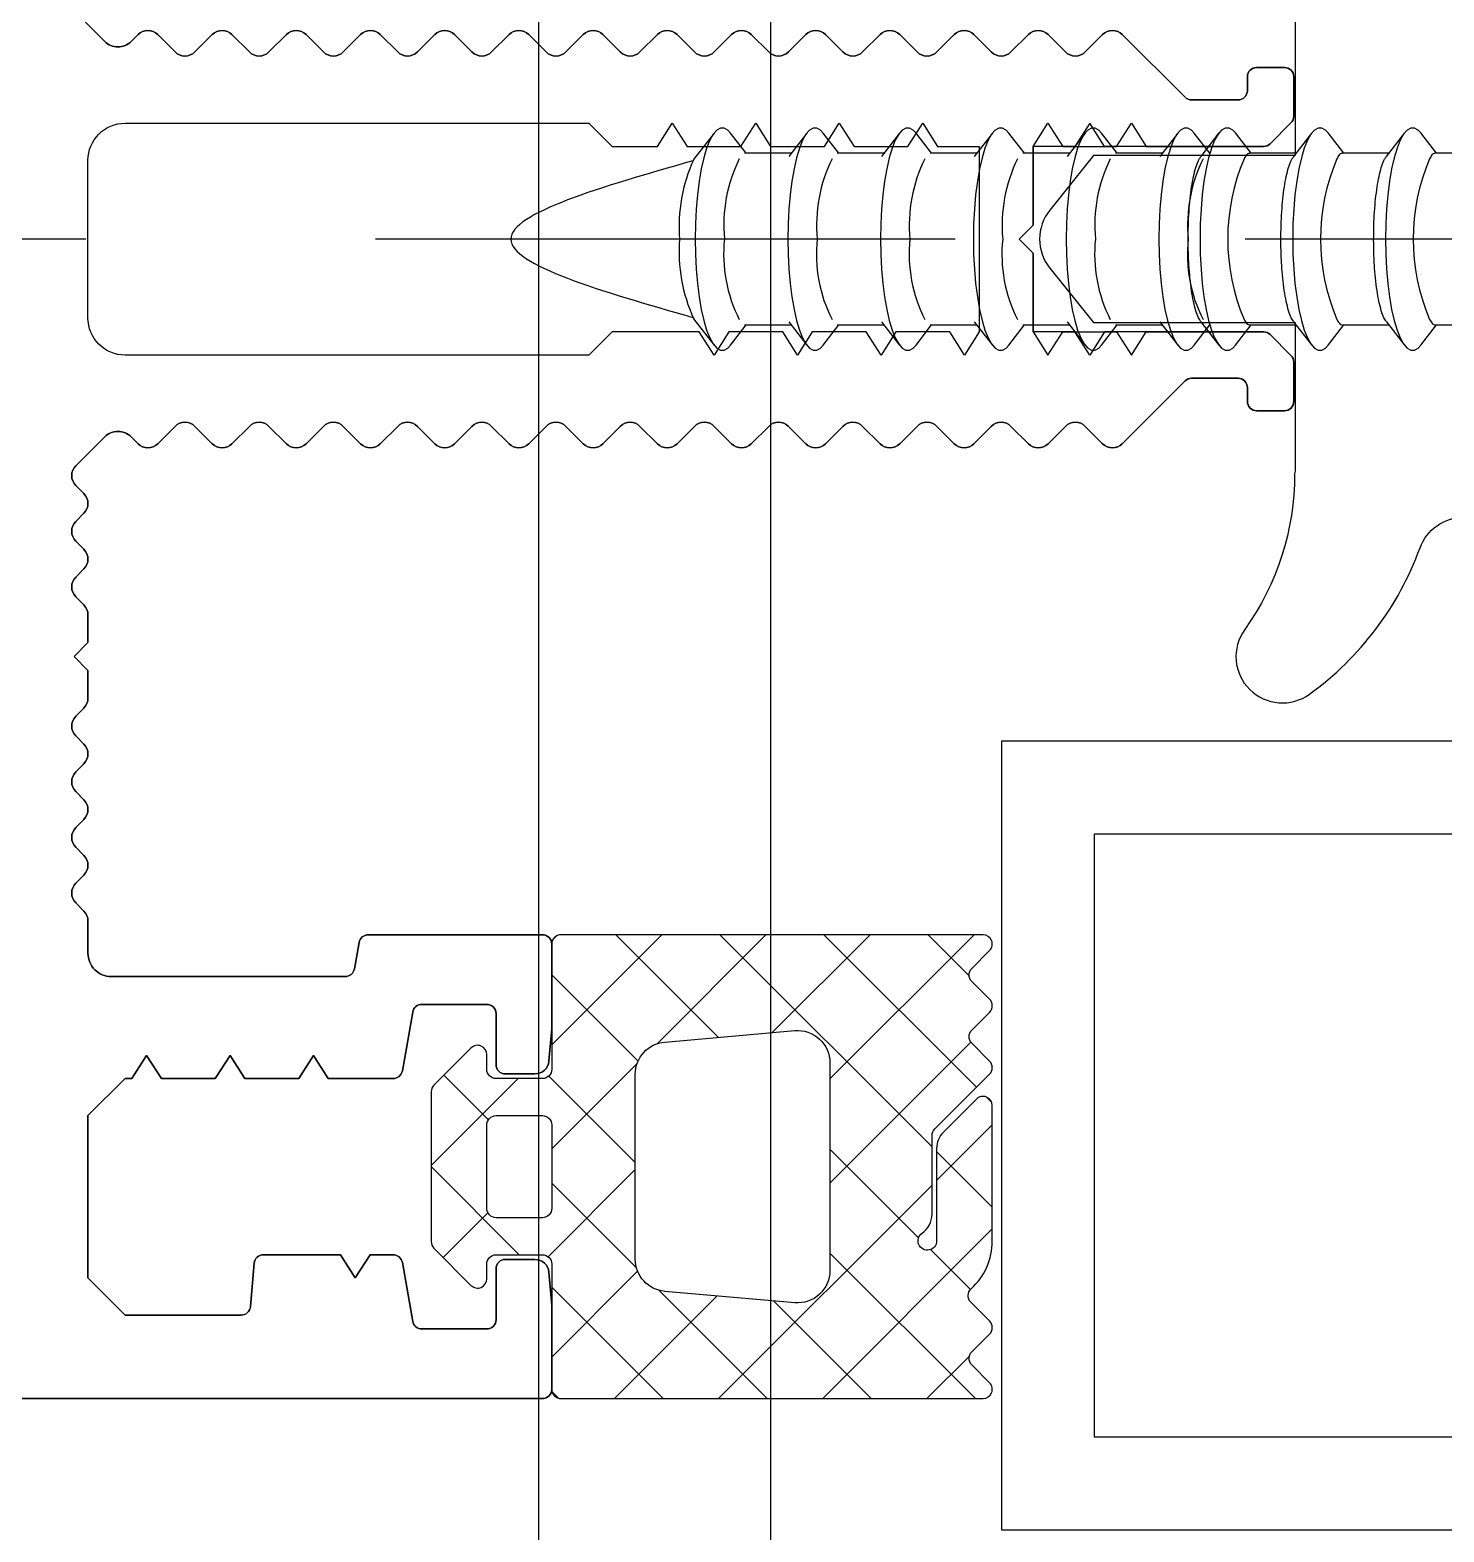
# Model space of a CAD drawing. Header units: inches. Extents: x 21 to 32698, y 13 to 3712.
# Drawn here: x 18845.618 to 18848.667, y 1665.038 to 1668.277 of the extents above; entities that cross this region are included whole.
import ezdxf

# ---------------------------------------------------------------- set-up
doc = ezdxf.new("R2010")
doc.units = ezdxf.units.IN
doc.header["$MEASUREMENT"] = 0
doc.set_wipeout_variables(frame=1)
doc.linetypes.add('1+1 dbx a2$0$374_BLD_A1_BLOK_2$0$HIDDEN', pattern=[0.375, 0.25, -0.125])
for name, color, linetype, lineweight in [('Z_MİM_-KM-GLAZ', 8, 'Continuous', 25), ('Z_MİM_-KM-PAINT', 8, 'Continuous', 25), ('Z_MİM_-KM-WALL-PLASTER', 8, 'Continuous', 25), ('Z_MİM_78-köpük', 8, 'Continuous', 25), ('Z_MİM_ALUMINIUM', 8, 'Continuous', 25), ('Z_MİM_fitiller_k', 8, 'Continuous', 25), ('Z_MİM_TR', 8, 'Continuous', 25)]:
    doc.layers.add(name, color=color, linetype=linetype, lineweight=lineweight)

# ---------------------------------------------------------------- blocks, each defined once
blk = doc.blocks.new('D09056')
at = {"layer": 'Z_MİM_78-köpük'}
blk.add_lwpolyline([(6, -9.143, -0.314914), (6.657, -8.204, 0.149332), (9.81, -5.822, 0.850698), (8.418, -4.422, -0.156616), (5.062, -5.5), (5, -5.5), (5, -5.509), (1.8, -5.509), (1.8, -1.16), (0.625, -0.219, 0.351086), (-0.625, -0.219), (-1.8, -1.16), (-1.8, -5.509), (-5, -5.509), (-5.062, -5.5, -0.156616), (-8.418, -4.422, 0.850698), (-9.81, -5.822, 0.149332), (-6.657, -8.204, -0.314914), (-6, -9.143), (-6, -25.073, -0.555494), (-7.442, -25.97, -0.047351), (-8.397, -25.381, 0.866334), (-9.803, -26.775, 0.237484), (-4.371, -29.509), (4.371, -29.509, 0.237484), (9.803, -26.775, 0.866334), (8.397, -25.381, -0.047351), (7.442, -25.97, -0.555494), (6, -25.073)], format="xyb", close=True, dxfattribs=at)
blk = doc.blocks.new('32323')
at = {"linetype": 'Continuous'}
for p, q in [((-1.384, -3.731), (-1.956, -4.172)), ((2.62, -4.172), (2.048, -3.731)), ((-1.956, -4.526), (-1.518, -4.863)), ((2.182, -4.863), (2.62, -4.526)), ((-1.518, -4.829), (-1.518, -5.835)), ((2.182, -5.835), (2.182, -4.829)), ((-1.451, -5.783), (-1.956, -6.172)), ((2.62, -6.172), (2.115, -5.783)), ((-1.956, -6.526), (-1.518, -6.863)), ((2.182, -6.863), (2.62, -6.526)), ((-1.518, -6.829), (-1.518, -7.835)), ((2.182, -7.835), (2.182, -6.829)), ((-1.451, -7.783), (-1.956, -8.172)), ((2.62, -8.172), (2.115, -7.783)), ((-1.956, -8.526), (-1.518, -8.863)), ((2.182, -8.863), (2.62, -8.526)), ((-1.518, -8.829), (-1.518, -9.835)), ((2.182, -9.835), (2.182, -8.829)), ((-1.451, -9.783), (-1.956, -10.172)), ((2.62, -10.172), (2.115, -9.783)), ((-1.956, -10.526), (-1.518, -10.863)), ((2.182, -10.863), (2.62, -10.526)), ((-1.518, -10.829), (-1.518, -11.835)), ((2.182, -11.835), (2.182, -10.829)), ((-1.451, -11.783), (-1.956, -12.172)), ((2.62, -12.172), (2.115, -11.783)), ((-1.956, -12.526), (-1.518, -12.863)), ((2.182, -12.863), (2.62, -12.526)), ((-1.518, -12.829), (-1.518, -13.835)), ((2.182, -13.835), (2.182, -12.829)), ((-1.451, -13.783), (-1.956, -14.172)), ((2.62, -14.172), (2.115, -13.783)), ((-1.956, -14.526), (-1.518, -14.863)), ((2.182, -14.863), (2.62, -14.526)), ((-1.448, -14.668), (-1.955, -15.059)), ((2.621, -15.059), (2.112, -14.667)), ((-1.955, -15.413), (-1.517, -15.75)), ((2.183, -15.75), (2.621, -15.413)), ((-1.517, -15.715), (-1.517, -16.721)), ((2.183, -16.721), (2.183, -15.715)), ((-1.448, -16.668), (-1.955, -17.059)), ((2.621, -17.059), (2.112, -16.667)), ((-1.955, -17.413), (-1.517, -17.75)), ((2.183, -17.75), (2.621, -17.413)), ((-1.517, -17.715), (-1.517, -18.721)), ((2.183, -18.721), (2.183, -17.715)), ((-1.448, -18.668), (-1.955, -19.059)), ((2.621, -19.059), (2.112, -18.667)), ((-1.955, -19.413), (-1.517, -19.75)), ((2.183, -19.75), (2.621, -19.413)), ((-1.517, -19.715), (-1.517, -20.721)), ((2.183, -20.721), (2.183, -19.715))]:
    blk.add_line(p, q, dxfattribs=at)
at = {"linetype": 'Continuous', "flags": 128}
for points in [[(0.332, -3.763), (0.005, -3.769), (-0.315, -3.785), (-0.624, -3.812), (-0.915, -3.849), (-1.182, -3.895), (-1.422, -3.949), (-1.629, -4.011), (-1.799, -4.08), (-1.929, -4.153), (-2.018, -4.23), (-2.062, -4.309), (-2.062, -4.389), (-2.018, -4.468), (-1.956, -4.526)], [(2.62, -4.526), (2.682, -4.468), (2.727, -4.389), (2.727, -4.309), (2.682, -4.23), (2.594, -4.153), (2.463, -4.08), (2.293, -4.011), (2.086, -3.949), (1.847, -3.895), (1.579, -3.849), (1.288, -3.812), (0.98, -3.785), (0.659, -3.769), (0.332, -3.763)], [(0.332, -5.763), (0.005, -5.769), (-0.315, -5.785), (-0.624, -5.812), (-0.915, -5.849), (-1.182, -5.895), (-1.422, -5.949), (-1.629, -6.011), (-1.799, -6.08), (-1.929, -6.153), (-2.018, -6.23), (-2.062, -6.309), (-2.062, -6.389), (-2.018, -6.468), (-1.956, -6.526)], [(2.62, -6.526), (2.682, -6.468), (2.727, -6.389), (2.727, -6.309), (2.682, -6.23), (2.594, -6.153), (2.463, -6.08), (2.293, -6.011), (2.086, -5.949), (1.847, -5.895), (1.579, -5.849), (1.288, -5.812), (0.98, -5.785), (0.659, -5.769), (0.332, -5.763)], [(0.332, -7.763), (0.005, -7.769), (-0.315, -7.785), (-0.624, -7.812), (-0.915, -7.849), (-1.182, -7.895), (-1.422, -7.949), (-1.629, -8.011), (-1.799, -8.08), (-1.929, -8.153), (-2.018, -8.23), (-2.062, -8.309), (-2.062, -8.389), (-2.018, -8.468), (-1.956, -8.526)], [(2.62, -8.526), (2.682, -8.468), (2.727, -8.389), (2.727, -8.309), (2.682, -8.23), (2.594, -8.153), (2.463, -8.08), (2.293, -8.011), (2.086, -7.949), (1.847, -7.895), (1.579, -7.849), (1.288, -7.812), (0.98, -7.785), (0.659, -7.769), (0.332, -7.763)], [(0.332, -9.763), (0.005, -9.769), (-0.315, -9.785), (-0.624, -9.812), (-0.915, -9.849), (-1.182, -9.895), (-1.422, -9.949), (-1.629, -10.011), (-1.799, -10.08), (-1.929, -10.153), (-2.018, -10.23), (-2.062, -10.309), (-2.062, -10.389), (-2.018, -10.468), (-1.956, -10.526)], [(2.62, -10.526), (2.682, -10.468), (2.727, -10.389), (2.727, -10.309), (2.682, -10.23), (2.594, -10.153), (2.463, -10.08), (2.293, -10.011), (2.086, -9.949), (1.847, -9.895), (1.579, -9.849), (1.288, -9.812), (0.98, -9.785), (0.659, -9.769), (0.332, -9.763)], [(0.332, -11.763), (0.005, -11.769), (-0.315, -11.785), (-0.624, -11.812), (-0.915, -11.849), (-1.182, -11.895), (-1.422, -11.949), (-1.629, -12.011), (-1.799, -12.08), (-1.929, -12.153), (-2.018, -12.23), (-2.062, -12.309), (-2.062, -12.389), (-2.018, -12.468), (-1.956, -12.526)], [(2.62, -12.526), (2.682, -12.468), (2.727, -12.389), (2.727, -12.309), (2.682, -12.23), (2.594, -12.153), (2.463, -12.08), (2.293, -12.011), (2.086, -11.949), (1.847, -11.895), (1.579, -11.849), (1.288, -11.812), (0.98, -11.785), (0.659, -11.769), (0.332, -11.763)], [(0.332, -13.763), (0.005, -13.769), (-0.315, -13.785), (-0.624, -13.812), (-0.915, -13.849), (-1.182, -13.895), (-1.422, -13.949), (-1.629, -14.011), (-1.799, -14.08), (-1.929, -14.153), (-2.018, -14.23), (-2.062, -14.309), (-2.062, -14.389), (-2.018, -14.468), (-1.956, -14.526)], [(2.62, -14.526), (2.682, -14.468), (2.727, -14.389), (2.727, -14.309), (2.682, -14.23), (2.594, -14.153), (2.463, -14.08), (2.293, -14.011), (2.086, -13.949), (1.847, -13.895), (1.579, -13.849), (1.288, -13.812), (0.98, -13.785), (0.659, -13.769), (0.332, -13.763)], [(0.333, -14.65), (0.006, -14.655), (-0.315, -14.672), (-0.623, -14.698), (-0.914, -14.735), (-1.182, -14.781), (-1.421, -14.836), (-1.628, -14.898), (-1.798, -14.966), (-1.929, -15.039), (-2.017, -15.116), (-2.062, -15.196), (-2.062, -15.276), (-2.017, -15.355), (-1.955, -15.413)], [(2.621, -15.413), (2.682, -15.355), (2.727, -15.276), (2.727, -15.196), (2.682, -15.116), (2.594, -15.039), (2.464, -14.966), (2.293, -14.898), (2.087, -14.836), (1.847, -14.781), (1.58, -14.735), (1.289, -14.698), (0.98, -14.672), (0.659, -14.655), (0.333, -14.65)], [(0.333, -16.65), (0.006, -16.655), (-0.315, -16.672), (-0.623, -16.698), (-0.914, -16.735), (-1.182, -16.781), (-1.421, -16.836), (-1.628, -16.898), (-1.798, -16.966), (-1.929, -17.039), (-2.017, -17.116), (-2.062, -17.196), (-2.062, -17.276), (-2.017, -17.355), (-1.955, -17.413)], [(2.621, -17.413), (2.682, -17.355), (2.727, -17.276), (2.727, -17.196), (2.682, -17.116), (2.594, -17.039), (2.464, -16.966), (2.293, -16.898), (2.087, -16.836), (1.847, -16.781), (1.58, -16.735), (1.289, -16.698), (0.98, -16.672), (0.659, -16.655), (0.333, -16.65)], [(0.333, -18.65), (0.006, -18.655), (-0.315, -18.672), (-0.623, -18.698), (-0.914, -18.735), (-1.182, -18.781), (-1.421, -18.836), (-1.628, -18.898), (-1.798, -18.966), (-1.929, -19.039), (-2.017, -19.116), (-2.062, -19.196), (-2.062, -19.276), (-2.017, -19.355), (-1.955, -19.413)], [(2.621, -19.413), (2.682, -19.355), (2.727, -19.276), (2.727, -19.196), (2.682, -19.116), (2.594, -19.039), (2.464, -18.966), (2.293, -18.898), (2.087, -18.836), (1.847, -18.781), (1.58, -18.735), (1.289, -18.698), (0.98, -18.672), (0.659, -18.655), (0.333, -18.65)]]:
    blk.add_lwpolyline(points, dxfattribs=at)
at = {"linetype": 'Continuous'}
for centre, radius, start, end in [((0.069, -6.906), 3.491, 85.6736, 114.5911), ((0.596, -6.906), 3.491, 65.4089, 94.3264), ((0.006, -7.478), 3.1, 83.9654, 116.9829), ((0.631, -7.623), 3.242, 63.7595, 95.2922), ((0.006, -9.478), 3.1, 83.9654, 116.9829), ((0.631, -9.623), 3.242, 63.7595, 95.2922), ((0.006, -11.478), 3.1, 83.9654, 116.9829), ((0.631, -11.623), 3.242, 63.7595, 95.2922), ((0.006, -13.478), 3.1, 83.9654, 116.9829), ((0.631, -13.623), 3.242, 63.7595, 95.2922), ((0.006, -15.478), 3.1, 83.9654, 116.9829), ((0.631, -15.623), 3.242, 63.7595, 95.2922), ((0.006, -17.478), 3.1, 83.9654, 116.9829), ((0.631, -17.623), 3.242, 63.7595, 95.2922), ((0.333, -19.659), 4.412, 66.8739, 113.1261), ((0.333, -21.659), 4.412, 66.8739, 113.1261), ((0.333, -23.659), 4.412, 66.8739, 113.1261)]:
    blk.add_arc(centre, radius, start, end, dxfattribs=at)
blk.add_open_spline([(2.021, -3.712), (1.458, -1.75), (0.332, 2.175), (-0.794, -1.75), (-1.356, -3.712)], degree=3, dxfattribs=at)
for points, knots in [([(-1.446, -14.67), (-1.421, -14.652), (-1.366, -14.613), (-1.217, -14.558), (-1.02, -14.508), (-0.781, -14.465), (-0.514, -14.433), (-0.221, -14.409), (0.082, -14.396), (0.394, -14.393), (0.699, -14.4), (0.996, -14.417), (1.271, -14.443), (1.523, -14.478), (1.742, -14.521), (1.922, -14.572), (2.048, -14.622), (2.093, -14.657), (2.11, -14.67)], [0, 0, 0, 0, 0.055523, 0.121419, 0.189295, 0.25398, 0.320615, 0.384043, 0.449365, 0.511897, 0.576262, 0.638514, 0.70255, 0.765196, 0.829608, 0.8932, 0.958568, 1, 1, 1, 1]), ([(-1.4, -15.601), (-1.437, -15.622), (-1.504, -15.659), (-1.513, -15.698), (-1.517, -15.715)], [0, 0, 0, 0, 0.544146, 1, 1, 1, 1]), ([(2.177, -15.715), (2.177, -15.703), (2.177, -15.673), (2.13, -15.634), (2.08, -15.609), (2.065, -15.601)], [0, 0, 0, 0, 0.3131142, 0.7960874, 1, 1, 1, 1]), ([(-1.446, -16.67), (-1.421, -16.652), (-1.366, -16.613), (-1.217, -16.558), (-1.02, -16.508), (-0.781, -16.465), (-0.514, -16.433), (-0.221, -16.409), (0.082, -16.396), (0.394, -16.393), (0.699, -16.4), (0.996, -16.417), (1.271, -16.443), (1.523, -16.478), (1.742, -16.521), (1.922, -16.572), (2.048, -16.622), (2.093, -16.657), (2.11, -16.67)], [0, 0, 0, 0, 0.055523, 0.121419, 0.189295, 0.25398, 0.320615, 0.384043, 0.449365, 0.511897, 0.576262, 0.638514, 0.70255, 0.765196, 0.829608, 0.8932, 0.958568, 1, 1, 1, 1]), ([(-1.4, -17.601), (-1.437, -17.622), (-1.504, -17.659), (-1.513, -17.698), (-1.517, -17.715)], [0, 0, 0, 0, 0.544146, 1, 1, 1, 1]), ([(2.177, -17.715), (2.177, -17.703), (2.177, -17.673), (2.13, -17.634), (2.08, -17.609), (2.065, -17.601)], [0, 0, 0, 0, 0.3131142, 0.7960874, 1, 1, 1, 1]), ([(-1.446, -18.67), (-1.421, -18.652), (-1.366, -18.613), (-1.217, -18.558), (-1.02, -18.508), (-0.781, -18.465), (-0.514, -18.433), (-0.221, -18.409), (0.082, -18.396), (0.394, -18.393), (0.699, -18.4), (0.996, -18.417), (1.271, -18.443), (1.523, -18.478), (1.742, -18.521), (1.922, -18.572), (2.048, -18.622), (2.093, -18.657), (2.11, -18.67)], [0, 0, 0, 0, 0.055523, 0.121419, 0.189295, 0.25398, 0.320615, 0.384043, 0.449365, 0.511897, 0.576262, 0.638514, 0.70255, 0.765196, 0.829608, 0.8932, 0.958568, 1, 1, 1, 1]), ([(-1.4, -19.601), (-1.437, -19.622), (-1.504, -19.659), (-1.513, -19.698), (-1.517, -19.715)], [0, 0, 0, 0, 0.544146, 1, 1, 1, 1]), ([(2.177, -19.715), (2.177, -19.703), (2.177, -19.673), (2.13, -19.634), (2.08, -19.609), (2.065, -19.601)], [0, 0, 0, 0, 0.3131142, 0.7960874, 1, 1, 1, 1])]:
    blk.add_open_spline(points, degree=3, knots=knots, dxfattribs=at)
blk = doc.blocks.new('-KM-AL2 210_900')
blk.add_wipeout([(1434.2587, 1419.9984), (1434.2587, 1217.7559), (1415.6037, 1217.7559), (1415.6037, 1421.9729), (1434.2733, 1422.1838)])
at = {"layer": 'Z_MİM_fitiller_k'}
h = blk.add_hatch(dxfattribs=at)
h.set_pattern_fill('ANSI37', color=256, scale=0.05, angle=-90)
h.set_pattern_definition([(315, (1431.27333, 1414.28842), (0.1122532, 0.1122532), []), (45, (1431.27333, 1414.28842), (-0.1122532, 0.1122532), [])])
h.paths.add_polyline_path([(1419.2733, 1416.7684, 0.414214), (1419.2533, 1416.7884), (1418.3433, 1416.7884, 0.668179), (1418.3292, 1416.7543), (1418.3675, 1416.716, -0.414214), (1418.3675, 1416.6877), (1418.3292, 1416.6494, 0.414214), (1418.3292, 1416.6211), (1418.3696, 1416.5807, -0.427607), (1418.3689, 1416.5518, 0.210768), (1418.3233, 1416.4484), (1418.3233, 1416.1567, 0.668179), (1418.3575, 1416.1426), (1418.4287, 1416.2138, 0.198912), (1418.4433, 1416.2491), (1418.4433, 1416.4484, -1.650385), (1418.4748, 1416.432, 0.245393), (1418.4533, 1416.391), (1418.4533, 1416.2213, -0.198912), (1418.4475, 1416.2071), (1418.3292, 1416.0888, 0.414214), (1418.3292, 1416.0606), (1418.3675, 1416.0223, -0.414214), (1418.3675, 1415.994), (1418.3292, 1415.9557, 0.414214), (1418.3292, 1415.9274), (1418.3675, 1415.8891, -0.414214), (1418.3675, 1415.8608), (1418.3292, 1415.8226, 0.668179), (1418.3433, 1415.7884), (1419.2533, 1415.7884, 0.414214), (1419.2733, 1415.8084), (1419.2733, 1416.0784, -0.414214), (1419.2933, 1416.0984), (1419.3933, 1416.0984, -0.414214), (1419.4133, 1416.0784), (1419.4133, 1416.0467, 0.668179), (1419.4475, 1416.0326), (1419.5275, 1416.1126, 0.198912), (1419.5333, 1416.1267), (1419.5333, 1416.4501, 0.198912), (1419.5275, 1416.4643), (1419.4475, 1416.5443, 0.668179), (1419.4133, 1416.5301), (1419.4133, 1416.4984, -0.414214), (1419.3933, 1416.4784), (1419.2933, 1416.4784, -0.414214), (1419.2733, 1416.4984)])
h.paths.add_polyline_path([(1419.0933, 1416.4875), (1419.0933, 1416.0893, -0.388879), (1419.0294, 1416.0196), (1418.7494, 1415.9951, -0.440011), (1418.6733, 1416.0648), (1418.6733, 1416.512, -0.440011), (1418.7494, 1416.5818), (1419.0294, 1416.5573, -0.388879)], flags=16)
h.paths.add_polyline_path([(1419.2933, 1416.3984, 0.414214), (1419.2733, 1416.3784), (1419.2733, 1416.1984, 0.414214), (1419.2933, 1416.1784), (1419.3933, 1416.1784, 0.414214), (1419.4133, 1416.1984), (1419.4133, 1416.3784, 0.414214), (1419.3933, 1416.3984)], flags=16)
h.paths.add_polyline_path([(1415.5792, 1416.4429), (1415.6175, 1416.4811, 0.414214), (1415.6175, 1416.5094), (1415.5792, 1416.5477, -0.414214), (1415.5792, 1416.576), (1415.6175, 1416.6143, 0.57735), (1415.6085, 1416.6477), (1415.5418, 1416.6656, -0.493145), (1415.4811, 1416.8122), (1415.6207, 1417.0539, 0.131652), (1415.6233, 1417.0639), (1415.6233, 1417.1578, 0.700208), (1415.588, 1417.1706), (1415.278, 1416.8012, 0.176327), (1415.2733, 1416.7883), (1415.2733, 1416.3584, -0.414214), (1415.2533, 1416.3384), (1415.1533, 1416.3384, -0.414214), (1415.1333, 1416.3584), (1415.1333, 1416.3901, 0.668179), (1415.0992, 1416.4043), (1415.0192, 1416.3243, 0.198912), (1415.0133, 1416.3101), (1415.0133, 1415.9867, 0.198912), (1415.0192, 1415.9726), (1415.0992, 1415.8926, 0.668179), (1415.1333, 1415.9067), (1415.1333, 1415.9384, -0.414214), (1415.1533, 1415.9584), (1415.2533, 1415.9584, -0.414214), (1415.2733, 1415.9384), (1415.2733, 1415.6684, 0.414214), (1415.2933, 1415.6484), (1415.6033, 1415.6484, 0.668179), (1415.6175, 1415.6826), (1415.5792, 1415.7208, -0.414214), (1415.5792, 1415.7491), (1415.6175, 1415.7874, 0.414214), (1415.6175, 1415.8157), (1415.5771, 1415.8561, -0.427607), (1415.5777, 1415.885, 0.210768), (1415.6233, 1415.9884), (1415.6233, 1416.2801, 0.668179), (1415.5892, 1416.2943), (1415.518, 1416.2231, 0.198912), (1415.5033, 1416.1877), (1415.5033, 1415.9884, -1.650385), (1415.4719, 1416.0048, 0.245393), (1415.4933, 1416.0459), (1415.4933, 1416.2156, -0.198912), (1415.4992, 1416.2297), (1415.6175, 1416.348, 0.414214), (1415.6175, 1416.3763), (1415.5792, 1416.4146, -0.414214)])
h.paths.add_polyline_path([(1415.2733, 1416.2384), (1415.2733, 1416.0584, -0.414214), (1415.2533, 1416.0384), (1415.1533, 1416.0384, -0.414214), (1415.1333, 1416.0584), (1415.1333, 1416.2384, -0.414214), (1415.1533, 1416.2584), (1415.2533, 1416.2584, -0.414214)], flags=16)
at = {"linetype": '1+1 dbx a2$0$374_BLD_A1_BLOK_2$0$HIDDEN', "ltscale": 5}
blk.add_line((1409.0282, 1414.2884, -0.0016), (1434.9981, 1414.2884, -0.0016), dxfattribs=at)
for points in [[(1415.8037, 1417.0712), (1415.8037, 1415.3712), (1418.3037, 1415.3712), (1418.3037, 1417.0712)], [(1416.0037, 1416.8712), (1416.0037, 1415.5712), (1418.1037, 1415.5712), (1418.1037, 1416.8712)]]:
    blk.add_lwpolyline(points, close=True)
at = {"layer": 'Z_MİM_ALUMINIUM', "linetype": 'ByBlock'}
for points in [[(1420.2997, 1413.7996), (1420.237, 1413.8623, 0.414214), (1420.1805, 1413.8623), (1420.1654, 1413.8472, -0.414214), (1420.123, 1413.8472), (1420.0854, 1413.8848, 0.414214), (1420.043, 1413.8848), (1420.0054, 1413.8472, -0.414214), (1419.963, 1413.8472), (1419.9254, 1413.8848, 0.414214), (1419.883, 1413.8848), (1419.8454, 1413.8472, -0.414214), (1419.803, 1413.8472), (1419.7654, 1413.8848, 0.414214), (1419.723, 1413.8848), (1419.6854, 1413.8472, -0.414214), (1419.643, 1413.8472), (1419.6054, 1413.8848, 0.414214), (1419.563, 1413.8848), (1419.5254, 1413.8472, -0.414214), (1419.483, 1413.8472), (1419.4454, 1413.8848, 0.414214), (1419.403, 1413.8848), (1419.3654, 1413.8472, -0.414214), (1419.323, 1413.8472), (1419.2854, 1413.8848, 0.414214), (1419.243, 1413.8848), (1419.2054, 1413.8472, -0.414214), (1419.163, 1413.8472), (1419.1254, 1413.8848, 0.414214), (1419.083, 1413.8848), (1419.0454, 1413.8472, -0.414214), (1419.003, 1413.8472), (1418.9654, 1413.8848, 0.414214), (1418.923, 1413.8848), (1418.8854, 1413.8472, -0.414214), (1418.843, 1413.8472), (1418.8054, 1413.8848, 0.414214), (1418.763, 1413.8848), (1418.7254, 1413.8472, -0.414214), (1418.683, 1413.8472), (1418.6454, 1413.8848, 0.414214), (1418.603, 1413.8848), (1418.5654, 1413.8472, -0.414214), (1418.523, 1413.8472), (1418.4854, 1413.8848, 0.414214), (1418.443, 1413.8848), (1418.4054, 1413.8472, -0.414214), (1418.363, 1413.8472), (1418.3254, 1413.8848, 0.414214), (1418.283, 1413.8848), (1418.2454, 1413.8472, -0.414214), (1418.203, 1413.8472), (1418.1654, 1413.8848, 0.414214), (1418.123, 1413.8848), (1418.0854, 1413.8472, -0.414214), (1418.043, 1413.8472), (1417.9076, 1413.9826, 0.198912), (1417.8935, 1413.9884), (1417.7933, 1413.9884, 0.414214), (1417.7733, 1413.9684), (1417.7733, 1413.9384, -0.414214), (1417.7533, 1413.9184), (1417.6933, 1413.9184, -0.414214), (1417.6733, 1413.9384), (1417.6733, 1414.0234, -0.198912), (1417.6792, 1414.0376), (1417.7242, 1414.0826, -0.198912), (1417.7383, 1414.0884), (1418.0815, 1414.0884), (1418.1133, 1414.0384), (1418.1452, 1414.0884), (1418.2352, 1414.0884), (1418.2352, 1414.2584), (1418.2652, 1414.2884), (1418.2352, 1414.3184), (1418.2352, 1414.4884), (1418.2033, 1414.5384), (1418.1715, 1414.4884), (1418.0552, 1414.4884), (1418.0233, 1414.5384), (1417.9915, 1414.4884), (1417.7383, 1414.4884, -0.198912), (1417.7242, 1414.4943), (1417.6792, 1414.5393, -0.198912), (1417.6733, 1414.5534), (1417.6733, 1414.6384, -0.414214), (1417.6933, 1414.6584), (1417.7533, 1414.6584, -0.414214), (1417.7733, 1414.6384), (1417.7733, 1414.6084, 0.414214), (1417.7933, 1414.5884), (1417.8935, 1414.5884, 0.198912), (1417.9076, 1414.5943), (1418.043, 1414.7296, -0.414214), (1418.0854, 1414.7296), (1418.123, 1414.6921, 0.414214), (1418.1654, 1414.6921), (1418.203, 1414.7296, -0.414214), (1418.2454, 1414.7296), (1418.283, 1414.6921, 0.414214), (1418.3254, 1414.6921), (1418.363, 1414.7296, -0.414214), (1418.4054, 1414.7296), (1418.443, 1414.6921, 0.414214), (1418.4854, 1414.6921), (1418.523, 1414.7296, -0.414214), (1418.5654, 1414.7296), (1418.603, 1414.6921, 0.414214), (1418.6454, 1414.6921), (1418.683, 1414.7296, -0.414214), (1418.7254, 1414.7296), (1418.763, 1414.6921, 0.414214), (1418.8054, 1414.6921), (1418.843, 1414.7296, -0.414214), (1418.8854, 1414.7296), (1418.923, 1414.6921, 0.414214), (1418.9654, 1414.6921), (1419.003, 1414.7296, -0.414214), (1419.0454, 1414.7296), (1419.083, 1414.6921, 0.414214), (1419.1254, 1414.6921), (1419.163, 1414.7296, -0.414214), (1419.2054, 1414.7296), (1419.243, 1414.6921, 0.414214), (1419.2854, 1414.6921), (1419.323, 1414.7296, -0.414214), (1419.3654, 1414.7296), (1419.403, 1414.6921, 0.414214), (1419.4454, 1414.6921), (1419.483, 1414.7296, -0.414214), (1419.5254, 1414.7296), (1419.563, 1414.6921, 0.414214), (1419.6054, 1414.6921), (1419.643, 1414.7296, -0.414214), (1419.6854, 1414.7296), (1419.723, 1414.6921, 0.414214), (1419.7654, 1414.6921), (1419.803, 1414.7296, -0.414214), (1419.8454, 1414.7296), (1419.883, 1414.6921, 0.414214), (1419.9254, 1414.6921), (1419.963, 1414.7296, -0.414214), (1420.0054, 1414.7296), (1420.043, 1414.6921, 0.414214), (1420.0854, 1414.6921), (1420.123, 1414.7296, -0.414214), (1420.1654, 1414.7296), (1420.1805, 1414.7146, 0.414214), (1420.237, 1414.7146), (1420.2997, 1414.7772, 0.414214), (1420.2997, 1414.8196), (1420.2821, 1414.8372, -0.414214), (1420.2821, 1414.8796), (1420.2997, 1414.8972, 0.414214), (1420.2997, 1414.9396), (1420.2821, 1414.9572, -0.414214), (1420.2821, 1414.9996), (1420.2997, 1415.0172, 0.414214), (1420.2997, 1415.0596), (1420.2821, 1415.0772, -0.198912), (1420.2733, 1415.0984), (1420.2733, 1415.1584), (1420.3033, 1415.1884), (1420.2733, 1415.2184), (1420.2733, 1415.2784, -0.198912), (1420.2821, 1415.2996), (1420.2997, 1415.3172, 0.414214), (1420.2997, 1415.3596), (1420.2821, 1415.3772, -0.414214), (1420.2821, 1415.4196), (1420.2997, 1415.4372, 0.414214), (1420.2997, 1415.4796), (1420.2821, 1415.4972, -0.414214), (1420.2821, 1415.5396), (1420.2997, 1415.5572, 0.414214), (1420.2997, 1415.5996), (1420.2821, 1415.6172, -0.414214), (1420.2821, 1415.6596), (1420.2997, 1415.6772, 0.414214), (1420.2997, 1415.7196), (1420.2821, 1415.7372, -0.198912), (1420.2733, 1415.7584), (1420.2733, 1415.8284, 0.414214), (1420.2233, 1415.8784), (1419.7185, 1415.8784, 0.36397), (1419.6988, 1415.8619), (1419.6887, 1415.8049, -0.36397), (1419.669, 1415.7884), (1419.2933, 1415.7884, -0.414214), (1419.2733, 1415.8084), (1419.2733, 1415.9884, -0.02182), (1419.2734, 1415.9902), (1419.2796, 1416.061, -0.388879), (1419.3095, 1416.0884), (1419.3733, 1416.0884, -0.414214), (1419.3933, 1416.0684), (1419.3933, 1415.9584, 0.414214), (1419.4133, 1415.9384), (1419.5533, 1415.9384, 0.36397), (1419.573, 1415.9549), (1419.5954, 1416.0819, -0.36397), (1419.6151, 1416.0984), (1419.7551, 1416.0984), (1419.787, 1416.0484), (1419.8188, 1416.0984), (1419.9351, 1416.0984), (1419.967, 1416.0484), (1419.9988, 1416.0984), (1420.1151, 1416.0984), (1420.147, 1416.0484), (1420.1788, 1416.0984), (1420.1933, 1416.0984), (1420.2733, 1416.1784), (1420.2733, 1416.5284), (1420.1933, 1416.6084), (1419.9431, 1416.6084, 0.388879), (1419.9232, 1416.5902), (1419.915, 1416.4967, -0.388879), (1419.8951, 1416.4784), (1419.7288, 1416.4784), (1419.697, 1416.5284), (1419.6651, 1416.4784), (1419.6151, 1416.4784, -0.36397), (1419.5954, 1416.4949), (1419.573, 1416.6219, 0.36397), (1419.5533, 1416.6384), (1419.4133, 1416.6384, 0.414214), (1419.3933, 1416.6184), (1419.3933, 1416.5084, -0.414214), (1419.3733, 1416.4884), (1419.3095, 1416.4884, -0.388879), (1419.2796, 1416.5158), (1419.2734, 1416.5867, -0.02182), (1419.2733, 1416.5884), (1419.2733, 1416.7684, -0.414214), (1419.2933, 1416.7884), (1431.1533, 1416.7884, -0.414214)], [(1431.1533, 1416.7884), (1419.2933, 1416.7884, 0.414214), (1419.2733, 1416.7684), (1419.2733, 1416.5884, 0.02182), (1419.2734, 1416.5867), (1419.2796, 1416.5158, 0.388879), (1419.3095, 1416.4884), (1419.3733, 1416.4884, 0.414214), (1419.3933, 1416.5084), (1419.3933, 1416.6184, -0.414214), (1419.4133, 1416.6384), (1419.5533, 1416.6384, -0.36397), (1419.573, 1416.6219), (1419.5954, 1416.4949, 0.36397), (1419.6151, 1416.4784), (1419.6651, 1416.4784), (1419.697, 1416.5284), (1419.7288, 1416.4784), (1419.8951, 1416.4784, 0.388879), (1419.915, 1416.4967), (1419.9232, 1416.5902, -0.388879), (1419.9431, 1416.6084), (1420.1933, 1416.6084), (1420.2733, 1416.5284), (1420.2733, 1416.1784), (1420.1933, 1416.0984), (1420.1788, 1416.0984), (1420.147, 1416.0484), (1420.1151, 1416.0984), (1419.9988, 1416.0984), (1419.967, 1416.0484), (1419.9351, 1416.0984), (1419.8188, 1416.0984), (1419.787, 1416.0484), (1419.7551, 1416.0984), (1419.6151, 1416.0984, 0.36397), (1419.5954, 1416.0819), (1419.573, 1415.9549, -0.36397), (1419.5533, 1415.9384), (1419.4133, 1415.9384, -0.414214), (1419.3933, 1415.9584), (1419.3933, 1416.0684, 0.414214), (1419.3733, 1416.0884), (1419.3095, 1416.0884, 0.388879), (1419.2796, 1416.061), (1419.2734, 1415.9902, 0.02182), (1419.2733, 1415.9884), (1419.2733, 1415.8084, 0.414214), (1419.2933, 1415.7884), (1419.669, 1415.7884, 0.36397), (1419.6887, 1415.8049), (1419.6988, 1415.8619, -0.36397), (1419.7185, 1415.8784), (1420.2233, 1415.8784, -0.414214), (1420.2733, 1415.8284), (1420.2733, 1415.7584, 0.198912), (1420.2821, 1415.7372), (1420.2997, 1415.7196, -0.414214), (1420.2997, 1415.6772), (1420.2821, 1415.6596, 0.414214), (1420.2821, 1415.6172), (1420.2997, 1415.5996, -0.414214), (1420.2997, 1415.5572), (1420.2821, 1415.5396, 0.414214), (1420.2821, 1415.4972), (1420.2997, 1415.4796, -0.414214), (1420.2997, 1415.4372), (1420.2821, 1415.4196, 0.414214), (1420.2821, 1415.3772), (1420.2997, 1415.3596, -0.414214), (1420.2997, 1415.3172), (1420.2821, 1415.2996, 0.198912), (1420.2733, 1415.2784), (1420.2733, 1415.2184), (1420.3033, 1415.1884), (1420.2733, 1415.1584), (1420.2733, 1415.0984, 0.198912), (1420.2821, 1415.0772), (1420.2997, 1415.0596, -0.414214), (1420.2997, 1415.0172), (1420.2821, 1414.9996, 0.414214), (1420.2821, 1414.9572), (1420.2997, 1414.9396, -0.414214), (1420.2997, 1414.8972), (1420.2821, 1414.8796, 0.414214), (1420.2821, 1414.8372), (1420.2997, 1414.8196, -0.414214), (1420.2997, 1414.7772), (1420.237, 1414.7146, -0.414214), (1420.1805, 1414.7146), (1420.1654, 1414.7296, 0.414214), (1420.123, 1414.7296), (1420.0854, 1414.6921, -0.414214), (1420.043, 1414.6921), (1420.0054, 1414.7296, 0.414214), (1419.963, 1414.7296), (1419.9254, 1414.6921, -0.414214), (1419.883, 1414.6921), (1419.8454, 1414.7296, 0.414214), (1419.803, 1414.7296), (1419.7654, 1414.6921, -0.414214), (1419.723, 1414.6921), (1419.6854, 1414.7296, 0.414214), (1419.643, 1414.7296), (1419.6054, 1414.6921, -0.414214), (1419.563, 1414.6921), (1419.5254, 1414.7296, 0.414214), (1419.483, 1414.7296), (1419.4454, 1414.6921, -0.414214), (1419.403, 1414.6921), (1419.3654, 1414.7296, 0.414214), (1419.323, 1414.7296), (1419.2854, 1414.6921, -0.414214), (1419.243, 1414.6921), (1419.2054, 1414.7296, 0.414214), (1419.163, 1414.7296), (1419.1254, 1414.6921, -0.414214), (1419.083, 1414.6921), (1419.0454, 1414.7296, 0.414214), (1419.003, 1414.7296), (1418.9654, 1414.6921, -0.414214), (1418.923, 1414.6921), (1418.8854, 1414.7296, 0.414214), (1418.843, 1414.7296), (1418.8054, 1414.6921, -0.414214), (1418.763, 1414.6921), (1418.7254, 1414.7296, 0.414214), (1418.683, 1414.7296), (1418.6454, 1414.6921, -0.414214), (1418.603, 1414.6921), (1418.5654, 1414.7296, 0.414214), (1418.523, 1414.7296), (1418.4854, 1414.6921, -0.414214), (1418.443, 1414.6921), (1418.4054, 1414.7296, 0.414214), (1418.363, 1414.7296), (1418.3254, 1414.6921, -0.414214), (1418.283, 1414.6921), (1418.2454, 1414.7296, 0.414214), (1418.203, 1414.7296), (1418.1654, 1414.6921, -0.414214), (1418.123, 1414.6921), (1418.0854, 1414.7296, 0.414214), (1418.043, 1414.7296), (1417.9076, 1414.5943, -0.198912), (1417.8935, 1414.5884), (1417.7933, 1414.5884, -0.414214), (1417.7733, 1414.6084), (1417.7733, 1414.6384, 0.414214), (1417.7533, 1414.6584), (1417.6933, 1414.6584, 0.414214), (1417.6733, 1414.6384), (1417.6733, 1414.5534, 0.198912), (1417.6792, 1414.5393), (1417.7242, 1414.4943, 0.198912), (1417.7383, 1414.4884), (1418.0815, 1414.4884), (1418.1133, 1414.5384), (1418.1452, 1414.4884), (1418.2352, 1414.4884), (1418.2352, 1414.3184), (1418.2652, 1414.2884), (1418.2352, 1414.2584), (1418.2352, 1414.0884), (1418.2033, 1414.0384), (1418.1715, 1414.0884), (1418.0552, 1414.0884), (1418.0233, 1414.0384), (1417.9915, 1414.0884), (1417.7383, 1414.0884, 0.198912), (1417.7242, 1414.0826), (1417.6792, 1414.0376, 0.198912), (1417.6733, 1414.0234), (1417.6733, 1413.9384, 0.414214), (1417.6933, 1413.9184), (1417.7533, 1413.9184, 0.414214), (1417.7733, 1413.9384), (1417.7733, 1413.9684, -0.414214), (1417.7933, 1413.9884), (1417.8935, 1413.9884, -0.198912), (1417.9076, 1413.9826), (1418.043, 1413.8472, 0.414214), (1418.0854, 1413.8472), (1418.123, 1413.8848, -0.414214), (1418.1654, 1413.8848), (1418.203, 1413.8472, 0.414214), (1418.2454, 1413.8472), (1418.283, 1413.8848, -0.414214), (1418.3254, 1413.8848), (1418.363, 1413.8472, 0.414214), (1418.4054, 1413.8472), (1418.443, 1413.8848, -0.414214), (1418.4854, 1413.8848), (1418.523, 1413.8472, 0.414214), (1418.5654, 1413.8472), (1418.603, 1413.8848, -0.414214), (1418.6454, 1413.8848), (1418.683, 1413.8472, 0.414214), (1418.7254, 1413.8472), (1418.763, 1413.8848, -0.414214), (1418.8054, 1413.8848), (1418.843, 1413.8472, 0.414214), (1418.8854, 1413.8472), (1418.923, 1413.8848, -0.414214), (1418.9654, 1413.8848), (1419.003, 1413.8472, 0.414214), (1419.0454, 1413.8472), (1419.083, 1413.8848, -0.414214), (1419.1254, 1413.8848), (1419.163, 1413.8472, 0.414214), (1419.2054, 1413.8472), (1419.243, 1413.8848, -0.414214), (1419.2854, 1413.8848), (1419.323, 1413.8472, 0.414214), (1419.3654, 1413.8472), (1419.403, 1413.8848, -0.414214), (1419.4454, 1413.8848), (1419.483, 1413.8472, 0.414214), (1419.5254, 1413.8472), (1419.563, 1413.8848, -0.414214), (1419.6054, 1413.8848), (1419.643, 1413.8472, 0.414214), (1419.6854, 1413.8472), (1419.723, 1413.8848, -0.414214), (1419.7654, 1413.8848), (1419.803, 1413.8472, 0.414214), (1419.8454, 1413.8472), (1419.883, 1413.8848, -0.414214), (1419.9254, 1413.8848), (1419.963, 1413.8472, 0.414214), (1420.0054, 1413.8472), (1420.043, 1413.8848, -0.414214), (1420.0854, 1413.8848), (1420.123, 1413.8472, 0.414214), (1420.1654, 1413.8472), (1420.1805, 1413.8623, -0.414214), (1420.237, 1413.8623), (1420.2997, 1413.7996, -0.414214)]]:
    blk.add_lwpolyline(points, format="xyb", dxfattribs=at)
blk.add_lwpolyline([(1420.1933, 1414.5384, -0.414214), (1420.2733, 1414.4584), (1420.2733, 1414.1184, -0.414214), (1420.1933, 1414.0384), (1419.1933, 1414.0384), (1419.1433, 1414.0884), (1419.0452, 1414.0884), (1419.0133, 1414.0384), (1418.9815, 1414.0884), (1418.8652, 1414.0884), (1418.8333, 1414.0384), (1418.8015, 1414.0884), (1418.6852, 1414.0884), (1418.6533, 1414.0384), (1418.6215, 1414.0884), (1418.5052, 1414.0884), (1418.4733, 1414.0384), (1418.4415, 1414.0884), (1418.3515, 1414.0884), (1418.3515, 1414.4884), (1418.3833, 1414.5384), (1418.4152, 1414.4884), (1418.5315, 1414.4884), (1418.5633, 1414.5384), (1418.5952, 1414.4884), (1418.7115, 1414.4884), (1418.7433, 1414.5384), (1418.7752, 1414.4884), (1418.8915, 1414.4884), (1418.9233, 1414.5384), (1418.9552, 1414.4884), (1419.1433, 1414.4884), (1419.1933, 1414.5384)], format="xyb", close=True, dxfattribs=at)
at = {"layer": 'Z_MİM_fitiller_k', "linetype": 'Continuous', "flags": 128}
for points in [[(1418.3433, 1415.7884), (1419.2533, 1415.7884, 0.414214), (1419.2733, 1415.8084), (1419.2733, 1416.0784, -0.414214), (1419.2933, 1416.0984), (1419.3933, 1416.0984, -0.414214), (1419.4133, 1416.0784), (1419.4133, 1416.0467, 0.668179), (1419.4475, 1416.0326), (1419.5275, 1416.1126, 0.198912), (1419.5333, 1416.1267), (1419.5333, 1416.4501, 0.198912), (1419.5275, 1416.4643), (1419.4475, 1416.5443, 0.668179), (1419.4133, 1416.5301), (1419.4133, 1416.4984, -0.414214), (1419.3933, 1416.4784), (1419.2933, 1416.4784, -0.414214), (1419.2733, 1416.4984), (1419.2733, 1416.7684, 0.414214), (1419.2533, 1416.7884), (1418.3433, 1416.7884, 0.668179), (1418.3292, 1416.7543), (1418.3675, 1416.716, -0.414214), (1418.3675, 1416.6877), (1418.3292, 1416.6494, 0.414214), (1418.3292, 1416.6211), (1418.3696, 1416.5807, -0.427607), (1418.3689, 1416.5518, 0.210768), (1418.3233, 1416.4484), (1418.3233, 1416.1567, 0.668179), (1418.3575, 1416.1426), (1418.4287, 1416.2138, 0.198912), (1418.4433, 1416.2491), (1418.4433, 1416.4484, -1.650385), (1418.4748, 1416.432, 0.245393), (1418.4533, 1416.391), (1418.4533, 1416.2213, -0.198912), (1418.4475, 1416.2071), (1418.3292, 1416.0888, 0.414214), (1418.3292, 1416.0606), (1418.3675, 1416.0223, -0.414214), (1418.3675, 1415.994), (1418.3292, 1415.9557, 0.414214), (1418.3292, 1415.9274), (1418.3675, 1415.8891, -0.414214), (1418.3675, 1415.8608), (1418.3292, 1415.8226, 0.668179)], [(1418.7494, 1416.5818), (1419.0294, 1416.5573, -0.388879), (1419.0933, 1416.4875), (1419.0933, 1416.0893, -0.388879), (1419.0294, 1416.0196), (1418.7494, 1415.9951, -0.440011), (1418.6733, 1416.0648), (1418.6733, 1416.512, -0.440011)], [(1419.3933, 1416.3984, -0.414214), (1419.4133, 1416.3784), (1419.4133, 1416.1984, -0.414214), (1419.3933, 1416.1784), (1419.2933, 1416.1784, -0.414214), (1419.2733, 1416.1984), (1419.2733, 1416.3784, -0.414214), (1419.2933, 1416.3984)]]:
    blk.add_lwpolyline(points, format="xyb", close=True, dxfattribs=at)
at = {"xscale": 0.1, "yscale": 0.1, "zscale": 0.1, "rotation": 270}
blk.add_blockref('32323', (1419.3404, 1414.3216, -0.0016), dxfattribs=at)
at = {"layer": 'Z_MİM_TR', "xscale": 0.1, "yscale": 0.1, "zscale": 0.1, "rotation": 270}
blk.add_blockref('D09056', (1418.2213, 1414.2884, -0.0016), dxfattribs=at)

msp = doc.modelspace()

# ---------------------------------------------------------------- block references
at = {"layer": 'Z_MİM_-KM-GLAZ', "rotation": 180}
msp.add_blockref('-KM-AL2 210_900', (20266.0162, 3082.1143), dxfattribs=at)

# ---------------------------------------------------------------- next in the draw order: linework, layer by layer
at = {"layer": 'Z_MİM_-KM-PAINT'}
msp.add_lwpolyline([(18847.2143, 966.5831), (17326.2138, 966.5831), (17326.2138, 996.5831), (16657.2133, 996.5831), (16657.2133, 966.5831), (15316.214, 966.5831), (15316.214, 1621.5832), (15026.2142, 1621.5832), (15026.2148, 2597.5843), (18847.2143, 2597.5843)], close=True, dxfattribs=at)
at = {"layer": 'Z_MİM_-KM-WALL-PLASTER'}
msp.add_lwpolyline([(18846.7143, 967.0831), (17326.7138, 967.0831), (17326.7138, 997.0831), (16656.7133, 997.0831), (16656.7133, 967.0831), (15316.714, 967.0831), (15316.714, 1622.0832), (15026.7142, 1622.0832), (15026.7148, 2597.0843), (18846.7143, 2597.0843)], close=True, dxfattribs=at)

doc.saveas('drawing.dxf')
